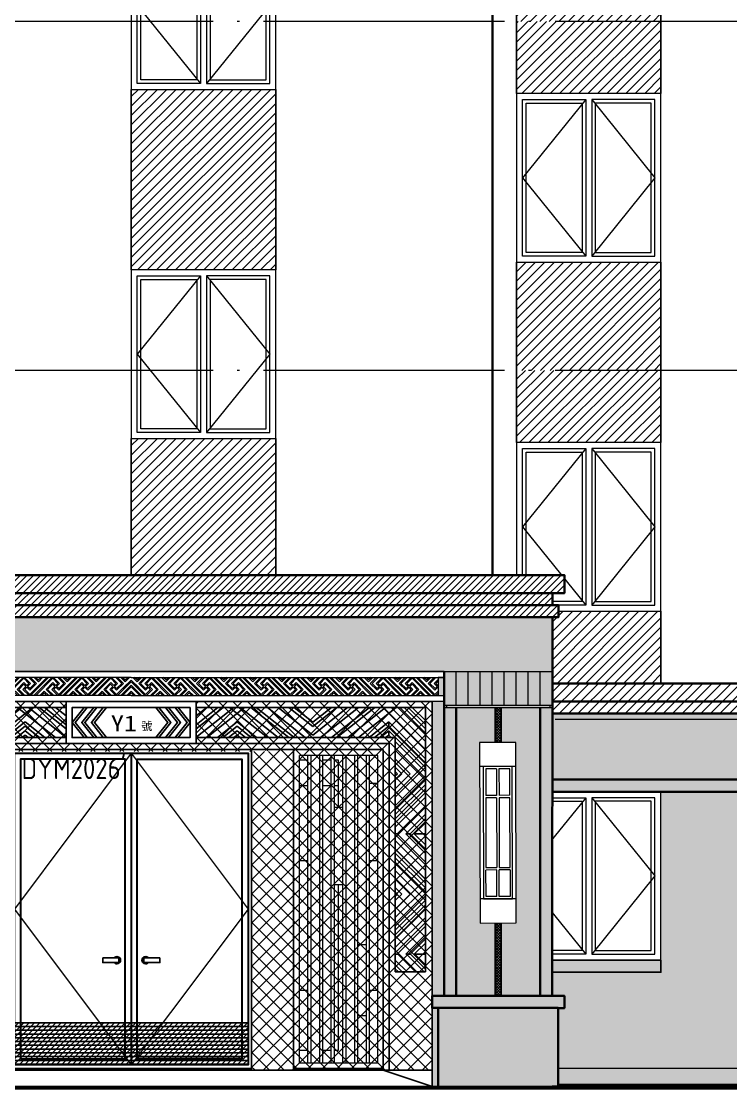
# Model space of a CAD drawing. Extents: x -518115 to 1124316, y -209821 to 1628073.
# Drawn here: x 838804 to 844695, y 37365 to 46240 of the extents above; entities that cross this region are included whole.
import ezdxf
from ezdxf.xclip import XClip

# ---------------------------------------------------------------- set-up
doc = ezdxf.new("R2010")
doc.units = 0
doc.header["$LTSCALE"] = 1000
doc.header["$MEASUREMENT"] = 0
doc.header["$XCLIPFRAME"] = 0
doc.linetypes.add('DOTE', pattern=[2.42, 2, -0.2, 0.02, -0.2])
for name, color, linetype in [('3-剖面填充（细）', 250, 'Continuous'), ('5-平立面看线1', 45, 'Continuous'), ('看线', 251, 'Continuous'), ('立面', 73, 'Continuous')]:
    doc.layers.add(name, color=color, linetype=linetype)
for name, color, linetype, lineweight in [('A-PL-门', 64, 'Continuous', 25), ('DOTE', 19, 'DOTE', 9), ('WINDOW', 144, 'Continuous', 15), ('栏杆', 163, 'Continuous', 5), ('立面-中轮廓线', 213, 'Continuous', 35), ('立面-普通轮廓', 7, 'Continuous', 18), ('立面-窗', 129, 'Continuous', 30), ('立面-窗开启线', 250, 'Continuous', 13)]:
    doc.layers.add(name, color=color, linetype=linetype, lineweight=lineweight)
doc.layers.add('不打印-标记', color=10, linetype='Continuous', lineweight=9, plot=False)
doc.styles.add('-仿宋_GB2312', font='', dxfattribs={"width": 0.8})
doc.styles.get("Standard").update_dxf_attribs({"font": 'gbenor.shx', "bigfont": 'gbcbig.shx'})
doc.styles.add('黑体', font='')
doc.styles.get('-仿宋_GB2312').set_extended_font_data('SimSun')
doc.styles.get('黑体').set_extended_font_data('SimHei')
pattern_1 = [(45, (204358.42, -129128.1), (-60.00006, 60.00006), []), (135, (204358.42, -129128.1), (-60.00006, -60.00006), [])]
pattern_2 = [(0, (204147.57, -129128.1), (47.625, 47.625), [23.8125, -71.4375]), (90, (204159.474, -129140.006), (-47.625, 47.625), [23.8125, -71.4375])]
pattern_3 = [(45, (-554134.312, -735132.743), (-28.0633004, 28.0633004), [])]
pattern_4 = [(0, (-670352.275, -823548.06), (0, 31.25), []), (45, (-670352.275, -823548.06), (-22.0970869, 22.0970869), [])]

# ---------------------------------------------------------------- blocks, each defined once
blk = doc.blocks.new('A$C1B273453')
at = {"layer": 'WINDOW'}
for points in [[(50, 1350), (575, 1350), (575, 50), (50, 50)], [(1150, 1350), (625, 1350), (625, 50), (1150, 50)]]:
    blk.add_lwpolyline(points, close=True, dxfattribs=at)
at = {"layer": 'WINDOW', "color": 250}
for points in [[(80, 1320), (545, 1320), (545, 80), (80, 80)], [(1120, 1320), (655, 1320), (655, 80), (1120, 80)]]:
    blk.add_lwpolyline(points, close=True, dxfattribs=at)
at = {"layer": '立面-普通轮廓'}
blk.add_lwpolyline([(1200, 1400), (0, 1400), (0, 0), (1200, 0)], close=True, dxfattribs=at)
at = {"layer": '立面-窗开启线', "color": 251, "ltscale": 0.5, "true_color": 0x636466}
for points in [[(575, 1350), (50, 700), (575, 50)], [(625, 1350), (1150, 700), (625, 50)]]:
    blk.add_lwpolyline(points, dxfattribs=at)
blk = doc.blocks.new('HFHFHHTHFHF')
at = {"layer": '立面-中轮廓线'}
blk.add_line((527584.4, 35276), (527584.4, 32376), dxfattribs=at)
for p in [(524584.4, 34711), (527784.4, 33276)]:
    blk.add_blockref('A$C1B273453', p)
blk = doc.blocks.new('GDGDRTDGRDG')
at = {"layer": '3-剖面填充（细）'}
h = blk.add_hatch(dxfattribs=at)
h.set_pattern_fill('ANSI31', color=256, scale=35)
h.set_pattern_definition([(45, (798.42, -1477), (-39.2886205, 39.2886205), [])])
h.paths.add_polyline_path([(527783.9, 32376), (528984.3, 32376), (528984.8, 31776), (527784.4, 31776)])
h = blk.add_hatch(dxfattribs=at)
h.set_pattern_fill('ANSI31', color=256, scale=35)
h.set_pattern_definition([(45, (798.42, -3777), (-39.2886205, 39.2886205), [])])
h.paths.add_polyline_path([(528984.8, 29476), (527784.4, 29476), (527783.6, 30376), (528984, 30376)])
for p, q in [((527784.4, 32376), (527784.4, 31776)), ((528984.4, 32376), (528984.4, 31776)), ((527784.4, 30376), (527784.4, 29476)), ((528984.4, 30376), (528984.4, 29476))]:
    blk.add_line(p, q, dxfattribs=at)
blk = doc.blocks.new('A$C198058F0')
at = {"true_color": 0x642165}
h = blk.add_hatch(dxfattribs=at)
h.set_pattern_fill('木板', color=219, scale=25, style=0)
h.set_pattern_definition(pattern_4)
edge = h.paths.add_edge_path()
edge.add_line((30, 30.1), (1000.5, 30))
edge.add_line((1000.5, 30), (1000.5, 380))
edge.add_line((1000.5, 380), (30, 380.1))
edge.add_line((30, 380.1), (30, 30.1))
h = blk.add_hatch(dxfattribs=at)
h.set_pattern_fill('木板', color=219, scale=25, style=0)
h.set_pattern_definition(pattern_4)
edge = h.paths.add_edge_path()
edge.add_line((1970, 30.1), (999.5, 30))
edge.add_line((999.5, 30), (999.5, 380))
edge.add_line((999.5, 380), (1970, 380.1))
edge.add_line((1970, 380.1), (1970, 30.1))
at = {"color": 219, "true_color": 0x642165}
for points in [[(762.8, 918.9), (896.3, 918.9), (896.3, 880.9), (762.8, 880.9)], [(1238.2, 918.9), (1104.7, 918.9), (1104.7, 880.9), (1238.2, 880.9)]]:
    blk.add_lwpolyline(points, close=True, dxfattribs=at)
at = {"color": 217, "true_color": 0x93278f}
for points in [[(30, 380.1), (1000.5, 380), (1000.5, 30), (30, 30.1)], [(1970, 380.1), (999.5, 380), (999.5, 30), (1970, 30.1)]]:
    blk.add_lwpolyline(points, close=True, dxfattribs=at)
at = {"color": 219, "true_color": 0x642165}
for centre, radius, start, end in [((881.4, 900.5), 30.4, 221.46397, 144.11782), ((876.5, 900.2), 28.1, 250.54022, 117.68792), ((1119.6, 900.5), 30.4, 35.88218, 318.53603), ((1124.5, 900.2), 28.1, 62.31208, 289.45978)]:
    blk.add_arc(centre, radius, start, end, dxfattribs=at)
at = {"layer": 'A-PL-门', "color": 0}
blk.add_lwpolyline([(0, 2650), (2000, 2650), (2000, 0), (0, 0)], close=True, dxfattribs=at)
at = {"layer": '立面-窗'}
blk.add_line((1000, 2620), (1000, 30), dxfattribs=at)
for points in [[(30, 2620), (1970, 2620), (1970, 30), (30, 30)], [(80, 80), (950, 80), (950, 2570), (80, 2570)], [(1920, 80), (1050, 80), (1050, 2570), (1920, 2570)]]:
    blk.add_lwpolyline(points, close=True, dxfattribs=at)
at = {"layer": '立面-窗开启线', "ltscale": 0.5}
for points in [[(1000, 2620), (30, 1325), (1000.4, 30)], [(1000, 2620), (1970, 1325), (1000.4, 30)]]:
    blk.add_lwpolyline(points, dxfattribs=at)
at = {"layer": '不打印-标记', "color": 1}
blk.add_text("DYM2026'", height=175, dxfattribs=at).set_placement((89.5, 2405.2))
blk = doc.blocks.new('A$C48401ADD')
at = {"layer": 'A-PL-门', "color": 0}
for p, q in [((746.7, 2649.6), (0, 2649.6)), ((0, 2649.6), (0, 0)), ((746.7, 2649.6), (746.7, 0))]:
    blk.add_line(p, q, dxfattribs=at)
at = {"layer": '立面-窗开启线', "color": 36, "ltscale": 0.5, "true_color": 0x88471b}
for p, q in [((50.8, 48.5), (50.8, 2599.6)), ((700, 2599.6), (50.8, 2599.6)), ((117.8, 2599.6), (117.8, 48.5)), ((147.1, 48.5), (147.1, 2599.6)), ((215.4, 2599.6), (215.4, 48.5)), ((244.7, 48.5), (244.7, 2599.6)), ((310.8, 2599.6), (310.8, 48.5)), ((340, 48.5), (340, 2599.6)), ((408.4, 2599.6), (408.4, 48.5)), ((437.6, 48.5), (437.6, 2599.6)), ((505.9, 2599.6), (505.9, 48.5)), ((535.2, 48.5), (535.2, 2599.6)), ((603.5, 2599.6), (603.5, 48.5)), ((632.8, 48.5), (632.8, 2599.6)), ((700, 48.5), (700, 2599.6)), ((50.8, 2565.5), (117.8, 2565.5)), ((244.7, 2565.5), (310.8, 2565.5)), ((340, 2565.5), (371.5, 2565.5)), ((371.5, 2565.5), (371.5, 2170.3)), ((117.8, 2349), (50.8, 2349)), ((310.8, 2349), (244.7, 2349)), ((371.5, 2349), (340, 2349)), ((632.8, 2371.3), (700, 2371.3)), ((340, 2170.3), (408.4, 2170.3)), ((117.8, 1726.6), (50.8, 1726.6)), ((700, 1726.6), (632.8, 1726.6)), ((408.4, 1525.5), (340, 1525.5)), ((371.5, 1525.5), (371.5, 150.5)), ((535.2, 1031.5), (603.5, 1031.5)), ((117.8, 647), (50.8, 647)), ((700, 647), (632.8, 647)), ((603.5, 436.8), (535.2, 436.8)), ((117.8, 150.5), (50.8, 150.5)), ((310.8, 150.5), (244.7, 150.5)), ((371.5, 150.5), (340, 150.5)), ((746.7, 0), (0, 0)), ((0, 0), (746.7, 0)), ((50.8, 48.5), (700, 48.5)), ((521.5, -0.6), (521.5, 0)), ((733.5, 0), (733.5, -0.6))]:
    blk.add_line(p, q, dxfattribs=at)
blk = doc.blocks.new('A$C4D9A49FB')
blk.add_wipeout([(1080, 0.1), (1080.1, -349.9), (0.1, -349.9), (0, 0)])
at = {"layer": '立面', "color": 7}
blk.add_lwpolyline([(1080, 0.1), (1080.1, -349.9), (0.1, -349.9), (0, 0)], close=True, dxfattribs=at)
at = {"layer": '立面', "color": 252}
for points in [[(1030, -49.9), (1030, -299.9), (50, -299.9), (50, -50), (1030, -49.9)], [(149.1, -299.9), (50, -175), (149.2, -50)], [(174.7, -299.9), (75.6, -175), (174.8, -50)], [(229.1, -299.9), (130, -175), (229.3, -50)], [(254.7, -299.9), (155.6, -175), (254.8, -50)], [(309.1, -299.9), (210, -175), (309.3, -50)], [(334.7, -299.9), (235.6, -175), (334.8, -50)], [(745.3, -299.9), (844.5, -174.9), (745.3, -49.9)], [(770.8, -299.9), (870, -174.9), (770.9, -49.9)], [(825.3, -299.9), (924.5, -174.9), (825.3, -49.9)], [(850.8, -299.9), (950, -174.9), (850.8, -49.9)], [(905.3, -299.9), (1004.5, -174.9), (905.3, -49.9)], [(930.8, -299.9), (1030, -174.9), (930.8, -49.9)]]:
    blk.add_lwpolyline(points, dxfattribs=at)
at = {"color": 6, "style": '-仿宋_GB2312', "width": 1.2}
blk.add_text('Y1', height=132.68, dxfattribs=at).set_placement((372, -248.9))
at = {"color": 2, "style": '黑体'}
blk.add_text('號', height=68, dxfattribs=at).set_placement((623.8, -239))
blk = doc.blocks.new('A$C0A34545E')
at = {"layer": '栏杆'}
for p, q in [((0, 450), (0, 360)), ((157.5, 37.5), (157.5, 412.5)), ((187.5, 37.5), (187.5, 412.5)), ((345, 450), (345, 360)), ((0, 0), (0, 90)), ((345, 0), (345, 90))]:
    blk.add_line(p, q, dxfattribs=at)
for points in [[(0, 450), (345, 450)], [(37.5, 360), (37.5, 412.5)], [(37.5, 412.5), (157.5, 412.5)], [(307.5, 412.5), (187.5, 412.5)], [(307.5, 360), (307.5, 412.5)], [(0, 360), (37.5, 360)], [(345, 360), (307.5, 360)], [(0, 90), (37.5, 90)], [(0, 0), (345, 0)], [(37.5, 90), (37.5, 37.5)], [(37.5, 37.5), (157.5, 37.5)], [(307.5, 37.5), (187.5, 37.5)], [(345, 90), (307.5, 90)], [(307.5, 90), (307.5, 37.5)]]:
    blk.add_lwpolyline(points, dxfattribs=at)
blk = doc.blocks.new('A$C18B76059')
at = {"layer": '栏杆', "xscale": -1}
for p in [(397, 4590), (1927, 4590), (3457, 4590), (3967, 4590), (4477, 4590), (6007, 4590), (6517, 4590), (7537, 4590), (8047, 4590), (652, 3825), (1672, 3825), (2692, 3825), (3712, 3825), (4732, 3825), (5752, 3825), (6772, 3825), (7792, 3825), (397, 3570), (1927, 3570), (3457, 3570), (3967, 3570), (4477, 3570), (6007, 3570), (6517, 3570), (7537, 3570), (8047, 3570), (652, 3315), (1672, 3315), (2692, 3315), (3712, 3315), (4732, 3315), (5752, 3315), (6772, 3315), (7792, 3315), (397, 3060), (1927, 3060), (3457, 3060), (3967, 3060), (4477, 3060), (6007, 3060), (6517, 3060), (7537, 3060), (8047, 3060), (397, 2550), (397, 2550), (1927, 2550), (1927, 2550), (3457, 2550), (3457, 2550), (3967, 2550), (3967, 2550), (4477, 2550), (4477, 2550), (6007, 2550), (6007, 2550), (6517, 2550), (6517, 2550), (7537, 2550), (7537, 2550), (8047, 2550), (8047, 2550), (652, 1785), (1672, 1785), (2692, 1785), (3712, 1785), (4732, 1785), (5752, 1785), (6772, 1785), (7792, 1785), (397, 1530), (397, 1530), (1927, 1530), (1927, 1530), (3457, 1530), (3457, 1530), (3967, 1530), (3967, 1530), (4477, 1530), (4477, 1530), (6007, 1530), (6007, 1530), (6517, 1530), (6517, 1530), (7537, 1530), (7537, 1530), (8047, 1530), (8047, 1530), (652, 1275), (1672, 1275), (2692, 1275), (3712, 1275), (4732, 1275), (5752, 1275), (6772, 1275), (7792, 1275), (397, 1020), (1927, 1020), (3457, 1020), (3967, 1020), (4477, 1020), (6007, 1020), (6517, 1020), (7537, 1020), (8047, 1020), (397, 510), (1927, 510), (3457, 510), (3967, 510), (4477, 510), (6007, 510), (6517, 510), (7537, 510), (8047, 510), (652, 255), (1672, 255), (2692, 255), (3712, 255), (4732, 255), (5752, 255), (6772, 255), (7792, 255)]:
    blk.add_blockref('A$C0A34545E', p, dxfattribs=at)
at = {"layer": '栏杆'}
for p in [(562, 4590), (1072, 4590), (2092, 4590), (2602, 4590), (4642, 4590), (5152, 4590), (6682, 4590), (8212, 4590), (817, 3825), (1837, 3825), (2857, 3825), (3877, 3825), (4897, 3825), (5917, 3825), (6937, 3825), (7957, 3825), (562, 3570), (1072, 3570), (2092, 3570), (2602, 3570), (4642, 3570), (5152, 3570), (6682, 3570), (8212, 3570), (817, 3315), (1837, 3315), (2857, 3315), (3877, 3315), (4897, 3315), (5917, 3315), (6937, 3315), (7957, 3315), (562, 3060), (1072, 3060), (2092, 3060), (2602, 3060), (4642, 3060), (5152, 3060), (6682, 3060), (8212, 3060), (562, 2550), (562, 2550), (1072, 2550), (1072, 2550), (2092, 2550), (2092, 2550), (2602, 2550), (2602, 2550), (4642, 2550), (4642, 2550), (5152, 2550), (5152, 2550), (6682, 2550), (6682, 2550), (8212, 2550), (8212, 2550), (817, 1785), (1837, 1785), (2857, 1785), (3877, 1785), (4897, 1785), (5917, 1785), (6937, 1785), (7957, 1785), (562, 1530), (562, 1530), (1072, 1530), (1072, 1530), (2092, 1530), (2092, 1530), (2602, 1530), (2602, 1530), (4642, 1530), (4642, 1530), (5152, 1530), (5152, 1530), (6682, 1530), (6682, 1530), (8212, 1530), (8212, 1530), (817, 1275), (1837, 1275), (2857, 1275), (3877, 1275), (4897, 1275), (5917, 1275), (6937, 1275), (7957, 1275), (562, 1020), (1072, 1020), (2092, 1020), (2602, 1020), (4642, 1020), (5152, 1020), (6682, 1020), (8212, 1020), (562, 510), (1072, 510), (2092, 510), (2602, 510), (4642, 510), (5152, 510), (6682, 510), (8212, 510), (817, 255), (1837, 255), (2857, 255), (3877, 255), (4897, 255), (5917, 255), (6937, 255), (7957, 255)]:
    blk.add_blockref('A$C0A34545E', p, dxfattribs=at)
for p, rotation in [((0, 4732), 270), ((652, 4785), 180), ((1672, 4785), 180), ((1530, 4732), 270), ((2692, 4785), 180), ((3060, 4732), 270), ((3712, 4785), 180), ((3570, 4732), 270), ((4080, 4732), 270), ((4732, 4785), 180), ((5752, 4785), 180), ((5610, 4732), 270), ((6120, 4732), 270), ((6772, 4785), 180), ((7140, 4732), 270), ((7792, 4785), 180), ((7650, 4732), 270), ((397, 4530), 180), ((1927, 4530), 180), ((3457, 4530), 180), ((3967, 4530), 180), ((4477, 4530), 180), ((6007, 4530), 180), ((6517, 4530), 180), ((7537, 4530), 180), ((8047, 4530), 180), ((255, 4477), 270), ((1275, 4477), 270), ((2295, 4477), 270), ((3315, 4477), 270), ((4335, 4477), 270), ((5355, 4477), 270), ((6375, 4477), 270), ((7395, 4477), 270), ((960, 3877), 90), ((1470, 3877), 90), ((2490, 3877), 90), ((3000, 3877), 90), ((5040, 3877), 90), ((5550, 3877), 90), ((7080, 3877), 90), ((8610, 3877), 90), ((397, 4020), 180), ((1927, 4020), 180), ((3457, 4020), 180), ((3967, 4020), 180), ((4477, 4020), 180), ((6007, 4020), 180), ((6517, 4020), 180), ((7537, 4020), 180), ((8047, 4020), 180), ((1215, 3622), 90), ((2235, 3622), 90), ((3255, 3622), 90), ((4275, 3622), 90), ((5295, 3622), 90), ((6315, 3622), 90), ((7335, 3622), 90), ((8355, 3622), 90), ((652, 3765), 180), ((1672, 3765), 180), ((2692, 3765), 180), ((3712, 3765), 180), ((4732, 3765), 180), ((5752, 3765), 180), ((6772, 3765), 180), ((7792, 3765), 180), ((960, 3367), 90), ((1470, 3367), 90), ((2490, 3367), 90), ((3000, 3367), 90), ((5040, 3367), 90), ((5550, 3367), 90), ((7080, 3367), 90), ((8610, 3367), 90), ((397, 3510), 180), ((397, 3510), 180), ((1927, 3510), 180), ((1927, 3510), 180), ((3457, 3510), 180), ((3457, 3510), 180), ((3967, 3510), 180), ((3967, 3510), 180), ((4477, 3510), 180), ((4477, 3510), 180), ((6007, 3510), 180), ((6007, 3510), 180), ((6517, 3510), 180), ((6517, 3510), 180), ((7537, 3510), 180), ((7537, 3510), 180), ((8047, 3510), 180), ((8047, 3510), 180), ((255, 3457), 270), ((1275, 3457), 270), ((2295, 3457), 270), ((3315, 3457), 270), ((4335, 3457), 270), ((5355, 3457), 270), ((6375, 3457), 270), ((7395, 3457), 270), ((0, 3202), 270), ((652, 3255), 180), ((1672, 3255), 180), ((1530, 3202), 270), ((2692, 3255), 180), ((3060, 3202), 270), ((3712, 3255), 180), ((3570, 3202), 270), ((4080, 3202), 270), ((4732, 3255), 180), ((5752, 3255), 180), ((5610, 3202), 270), ((6120, 3202), 270), ((6772, 3255), 180), ((7140, 3202), 270), ((7792, 3255), 180), ((7650, 3202), 270), ((1215, 2602), 90), ((2235, 2602), 90), ((3255, 2602), 90), ((4275, 2602), 90), ((5295, 2602), 90), ((6315, 2602), 90), ((7335, 2602), 90), ((8355, 2602), 90), ((0, 2692), 270), ((652, 2745), 180), ((1672, 2745), 180), ((1530, 2692), 270), ((2692, 2745), 180), ((3060, 2692), 270), ((3712, 2745), 180), ((3570, 2692), 270), ((4080, 2692), 270), ((4732, 2745), 180), ((5752, 2745), 180), ((5610, 2692), 270), ((6120, 2692), 270), ((6772, 2745), 180), ((7140, 2692), 270), ((7792, 2745), 180), ((7650, 2692), 270), ((397, 2490), 180), ((255, 2437), 270), ((1275, 2437), 270), ((1927, 2490), 180), ((2295, 2437), 270), ((3457, 2490), 180), ((3315, 2437), 270), ((3967, 2490), 180), ((4477, 2490), 180), ((4335, 2437), 270), ((5355, 2437), 270), ((6007, 2490), 180), ((6517, 2490), 180), ((6375, 2437), 270), ((7537, 2490), 180), ((7395, 2437), 270), ((8047, 2490), 180), ((960, 1837), 90), ((1470, 1837), 90), ((2490, 1837), 90), ((3000, 1837), 90), ((5040, 1837), 90), ((5550, 1837), 90), ((7080, 1837), 90), ((8610, 1837), 90), ((397, 1980), 180), ((1215, 1582), 90), ((1927, 1980), 180), ((2235, 1582), 90), ((3255, 1582), 90), ((3457, 1980), 180), ((3967, 1980), 180), ((4275, 1582), 90), ((4477, 1980), 180), ((5295, 1582), 90), ((6007, 1980), 180), ((6315, 1582), 90), ((6517, 1980), 180), ((7335, 1582), 90), ((7537, 1980), 180), ((8047, 1980), 180), ((8355, 1582), 90), ((0, 1672), 270), ((652, 1725), 180), ((1672, 1725), 180), ((1530, 1672), 270), ((2692, 1725), 180), ((3060, 1672), 270), ((3712, 1725), 180), ((3570, 1672), 270), ((4080, 1672), 270), ((4732, 1725), 180), ((5752, 1725), 180), ((5610, 1672), 270), ((6120, 1672), 270), ((6772, 1725), 180), ((7140, 1672), 270), ((7792, 1725), 180), ((7650, 1672), 270), ((397, 1470), 180), ((1927, 1470), 180), ((3457, 1470), 180), ((3967, 1470), 180), ((4477, 1470), 180), ((6007, 1470), 180), ((6517, 1470), 180), ((7537, 1470), 180), ((8047, 1470), 180), ((255, 1417), 270), ((1275, 1417), 270), ((2295, 1417), 270), ((3315, 1417), 270), ((4335, 1417), 270), ((5355, 1417), 270), ((6375, 1417), 270), ((7395, 1417), 270), ((652, 1215), 180), ((1672, 1215), 180), ((2692, 1215), 180), ((3712, 1215), 180), ((4732, 1215), 180), ((5752, 1215), 180), ((6772, 1215), 180), ((7792, 1215), 180), ((0, 1162), 270), ((1530, 1162), 270), ((3060, 1162), 270), ((3570, 1162), 270), ((4080, 1162), 270), ((5610, 1162), 270), ((6120, 1162), 270), ((7140, 1162), 270), ((7650, 1162), 270), ((1215, 562), 90), ((2235, 562), 90), ((3255, 562), 90), ((4275, 562), 90), ((5295, 562), 90), ((6315, 562), 90), ((7335, 562), 90), ((8355, 562), 90), ((960, 307), 90), ((1470, 307), 90), ((2490, 307), 90), ((3000, 307), 90), ((5040, 307), 90), ((5550, 307), 90), ((7080, 307), 90), ((8610, 307), 90), ((397, 450), 180), ((1927, 450), 180), ((3457, 450), 180), ((3967, 450), 180), ((4477, 450), 180), ((6007, 450), 180), ((6517, 450), 180), ((7537, 450), 180), ((8047, 450), 180)]:
    blk.add_blockref('A$C0A34545E', p, dxfattribs=dict(at, rotation=rotation))
at = {"layer": '栏杆', "xscale": -1}
for p, rotation in [((960, 4732), 90), ((817, 4785), 180), ((1470, 4732), 90), ((1837, 4785), 180), ((2490, 4732), 90), ((3000, 4732), 90), ((2857, 4785), 180), ((3877, 4785), 180), ((5040, 4732), 90), ((4897, 4785), 180), ((5550, 4732), 90), ((5917, 4785), 180), ((7080, 4732), 90), ((6937, 4785), 180), ((7957, 4785), 180), ((8610, 4732), 90), ((562, 4530), 180), ((1072, 4530), 180), ((2092, 4530), 180), ((2602, 4530), 180), ((4642, 4530), 180), ((5152, 4530), 180), ((6682, 4530), 180), ((8212, 4530), 180), ((1215, 4477), 90), ((2235, 4477), 90), ((3255, 4477), 90), ((4275, 4477), 90), ((5295, 4477), 90), ((6315, 4477), 90), ((7335, 4477), 90), ((8355, 4477), 90), ((0, 3877), 270), ((1530, 3877), 270), ((3060, 3877), 270), ((3570, 3877), 270), ((4080, 3877), 270), ((5610, 3877), 270), ((6120, 3877), 270), ((7140, 3877), 270), ((7650, 3877), 270), ((562, 4020), 180), ((1072, 4020), 180), ((2092, 4020), 180), ((2602, 4020), 180), ((4642, 4020), 180), ((5152, 4020), 180), ((6682, 4020), 180), ((8212, 4020), 180), ((255, 3622), 270), ((1275, 3622), 270), ((2295, 3622), 270), ((3315, 3622), 270), ((4335, 3622), 270), ((5355, 3622), 270), ((6375, 3622), 270), ((7395, 3622), 270), ((817, 3765), 180), ((1837, 3765), 180), ((2857, 3765), 180), ((3877, 3765), 180), ((4897, 3765), 180), ((5917, 3765), 180), ((6937, 3765), 180), ((7957, 3765), 180), ((0, 3367), 270), ((1530, 3367), 270), ((3060, 3367), 270), ((3570, 3367), 270), ((4080, 3367), 270), ((5610, 3367), 270), ((6120, 3367), 270), ((7140, 3367), 270), ((7650, 3367), 270), ((562, 3510), 180), ((562, 3510), 180), ((1072, 3510), 180), ((1072, 3510), 180), ((2092, 3510), 180), ((2092, 3510), 180), ((2602, 3510), 180), ((2602, 3510), 180), ((4642, 3510), 180), ((4642, 3510), 180), ((5152, 3510), 180), ((5152, 3510), 180), ((6682, 3510), 180), ((6682, 3510), 180), ((8212, 3510), 180), ((8212, 3510), 180), ((1215, 3457), 90), ((2235, 3457), 90), ((3255, 3457), 90), ((4275, 3457), 90), ((5295, 3457), 90), ((6315, 3457), 90), ((7335, 3457), 90), ((8355, 3457), 90), ((960, 3202), 90), ((817, 3255), 180), ((1470, 3202), 90), ((1837, 3255), 180), ((2490, 3202), 90), ((3000, 3202), 90), ((2857, 3255), 180), ((3877, 3255), 180), ((5040, 3202), 90), ((4897, 3255), 180), ((5550, 3202), 90), ((5917, 3255), 180), ((7080, 3202), 90), ((6937, 3255), 180), ((7957, 3255), 180), ((8610, 3202), 90), ((255, 2602), 270), ((1275, 2602), 270), ((2295, 2602), 270), ((3315, 2602), 270), ((4335, 2602), 270), ((5355, 2602), 270), ((6375, 2602), 270), ((7395, 2602), 270), ((960, 2692), 90), ((817, 2745), 180), ((1470, 2692), 90), ((1837, 2745), 180), ((2490, 2692), 90), ((3000, 2692), 90), ((2857, 2745), 180), ((3877, 2745), 180), ((5040, 2692), 90), ((4897, 2745), 180), ((5550, 2692), 90), ((5917, 2745), 180), ((7080, 2692), 90), ((6937, 2745), 180), ((7957, 2745), 180), ((8610, 2692), 90), ((562, 2490), 180), ((1215, 2437), 90), ((1072, 2490), 180), ((2235, 2437), 90), ((2092, 2490), 180), ((2602, 2490), 180), ((3255, 2437), 90), ((4275, 2437), 90), ((4642, 2490), 180), ((5295, 2437), 90), ((5152, 2490), 180), ((6315, 2437), 90), ((6682, 2490), 180), ((7335, 2437), 90), ((8355, 2437), 90), ((8212, 2490), 180), ((0, 1837), 270), ((1530, 1837), 270), ((3060, 1837), 270), ((3570, 1837), 270), ((4080, 1837), 270), ((5610, 1837), 270), ((6120, 1837), 270), ((7140, 1837), 270), ((7650, 1837), 270), ((255, 1582), 270), ((562, 1980), 180), ((1072, 1980), 180), ((1275, 1582), 270), ((2092, 1980), 180), ((2295, 1582), 270), ((2602, 1980), 180), ((3315, 1582), 270), ((4335, 1582), 270), ((4642, 1980), 180), ((5152, 1980), 180), ((5355, 1582), 270), ((6375, 1582), 270), ((6682, 1980), 180), ((7395, 1582), 270), ((8212, 1980), 180), ((960, 1672), 90), ((817, 1725), 180), ((1470, 1672), 90), ((1837, 1725), 180), ((2490, 1672), 90), ((3000, 1672), 90), ((2857, 1725), 180), ((3877, 1725), 180), ((5040, 1672), 90), ((4897, 1725), 180), ((5550, 1672), 90), ((5917, 1725), 180), ((7080, 1672), 90), ((6937, 1725), 180), ((7957, 1725), 180), ((8610, 1672), 90), ((562, 1470), 180), ((1072, 1470), 180), ((2092, 1470), 180), ((2602, 1470), 180), ((4642, 1470), 180), ((5152, 1470), 180), ((6682, 1470), 180), ((8212, 1470), 180), ((1215, 1417), 90), ((2235, 1417), 90), ((3255, 1417), 90), ((4275, 1417), 90), ((5295, 1417), 90), ((6315, 1417), 90), ((7335, 1417), 90), ((8355, 1417), 90), ((817, 1215), 180), ((1837, 1215), 180), ((2857, 1215), 180), ((3877, 1215), 180), ((4897, 1215), 180), ((5917, 1215), 180), ((6937, 1215), 180), ((7957, 1215), 180), ((960, 1162), 90), ((1470, 1162), 90), ((2490, 1162), 90), ((3000, 1162), 90), ((5040, 1162), 90), ((5550, 1162), 90), ((7080, 1162), 90), ((8610, 1162), 90), ((255, 562), 270), ((1275, 562), 270), ((2295, 562), 270), ((3315, 562), 270), ((4335, 562), 270), ((5355, 562), 270), ((6375, 562), 270), ((7395, 562), 270), ((0, 307), 270), ((1530, 307), 270), ((3060, 307), 270), ((3570, 307), 270), ((4080, 307), 270), ((5610, 307), 270), ((6120, 307), 270), ((7140, 307), 270), ((7650, 307), 270), ((562, 450), 180), ((1072, 450), 180), ((2092, 450), 180), ((2602, 450), 180), ((4642, 450), 180), ((5152, 450), 180), ((6682, 450), 180), ((8212, 450), 180)]:
    blk.add_blockref('A$C0A34545E', p, dxfattribs=dict(at, rotation=rotation))
blk = doc.blocks.new('A$C44424E64')
at = {"layer": 'WINDOW', "color": 8}
ref = blk.add_blockref('A$C18B76059', (1323.5, 1970), dxfattribs=dict(at, xscale=-0.6666666666666669, yscale=0.6666666666666669, zscale=0.6666666666666667, rotation=134.9999999999999))
XClip(ref).set_block_clipping_path([(3580.2591819495, 598.8396887576), (685.7145168341, 3493.3843538732), (526.6154910668, 3334.285328106), (3421.1601561825, 439.7406629905)])
ref = blk.add_blockref('A$C18B76059', (3968.1, 1970), dxfattribs=dict(at, xscale=-0.6666666666666669, yscale=0.6666666666666669, zscale=0.6666666666666667, rotation=134.9999999999999))
XClip(ref).set_block_clipping_path([(3580.2591819495, 598.8396887576), (518.7848702534, 3660.3140004537), (359.6858444863, 3501.2149746866), (3421.1601561825, 439.7406629905)])
ref = blk.add_blockref('A$C18B76059', (6612.7, 1970), dxfattribs=dict(at, xscale=-0.6666666666666669, yscale=0.6666666666666669, zscale=0.6666666666666667, rotation=134.9999999999999))
XClip(ref).set_block_clipping_path([(3580.2591819495, 598.8396887576), (518.7848702534, 3660.3140004537), (359.6858444863, 3501.2149746866), (3421.1601561825, 439.7406629905)])
ref = blk.add_blockref('A$C18B76059', (9257.3, 1970), dxfattribs=dict(at, xscale=-0.6666666666666669, yscale=0.6666666666666669, zscale=0.6666666666666667, rotation=134.9999999999999))
XClip(ref).set_block_clipping_path([(2983.3842314337, 1195.7146392731), (518.7848702534, 3660.3140004537), (359.6858444863, 3501.2149746866), (2824.2852056667, 1036.6156135062)])
blk = doc.blocks.new('VXVXVDXVXD')
blk.add_wipeout([(105081.2, 218659.5), (104781.2, 218659.4), (104781.7, 217159.4), (105081.7, 217159.5)])
at = {"layer": 'WINDOW', "color": 4}
for p, q in [((105081.3, 218459.5), (104781.3, 218459.4)), ((104921.3, 218439.5), (104921.4, 218219.5)), ((104941.3, 218439.5), (104941.4, 218219.5)), ((104921.4, 218219.5), (104831.4, 218219.5)), ((104921.4, 218199.5), (104831.4, 218199.5)), ((104921.4, 218199.5), (104921.6, 217619.5)), ((105031.4, 218219.5), (104941.4, 218219.5)), ((104941.4, 218199.5), (104941.6, 217619.5)), ((105031.4, 218199.5), (104941.4, 218199.5)), ((104921.6, 217599.5), (104831.6, 217599.5)), ((104921.6, 217379.5), (104921.6, 217599.5)), ((104941.6, 217379.5), (104941.6, 217599.5)), ((105031.6, 217599.5), (104941.6, 217599.5)), ((105081.7, 217359.5), (104781.7, 217359.4))]:
    blk.add_line(p, q, dxfattribs=at)
for points in [[(105081.2, 218659.5), (104781.2, 218659.4), (104781.7, 217159.4), (105081.7, 217159.5)], [(105051.3, 218459.5), (104811.3, 218459.5), (104811.7, 217359.5), (105051.7, 217359.5)]]:
    blk.add_lwpolyline(points, close=True, dxfattribs=at)
for points in [[(104921.3, 218439.5), (104831.3, 218439.5), (104831.4, 218219.5)], [(105031.4, 218219.5), (105031.3, 218439.5), (104941.3, 218439.5)], [(104831.4, 218199.5), (104831.6, 217619.5), (104921.6, 217619.5)], [(104941.6, 217619.5), (105031.6, 217619.5), (105031.4, 218199.5)], [(104921.6, 217379.5), (104831.6, 217379.5), (104831.6, 217599.5)], [(105031.6, 217599.5), (105031.6, 217379.5), (104941.6, 217379.5)]]:
    blk.add_lwpolyline(points, dxfattribs=at)
blk = doc.blocks.new('FGFGF')
at = {"layer": '3-剖面填充（细）'}
h = blk.add_hatch(dxfattribs=at)
h.set_pattern_fill('ANSI31', color=256, scale=25)
h.set_pattern_definition(pattern_3)
h.paths.add_polyline_path([(229182.1, 20609.5), (229182, 20959.9), (225583.3, 20959.9), (225583.3, 20809.9), (225683.6, 20809.9), (225683.4, 20709.8), (225633.6, 20709.9), (225633.2, 20609.7)])
h = blk.add_hatch(dxfattribs=at)
h.set_pattern_fill('ANSI31', color=256, scale=25)
h.set_pattern_definition(pattern_3)
h.paths.add_polyline_path([(229182, 20609.5), (229182, 20959.9), (232780.8, 20959.9), (232780.8, 20809.9), (232680.5, 20809.9), (232680.7, 20709.8), (232730.5, 20709.9), (232730.9, 20609.7)])
at = {"layer": '3-剖面填充（细）', "true_color": 0x636466}
h = blk.add_hatch(dxfattribs=at)
h.set_pattern_fill('CROSS', color=251, scale=30)
h.set_pattern_definition(pattern_2)
h.paths.add_polyline_path([(229182, 20159.3), (229182.2, 20609.3), (225683.5, 20609.9), (225683.4, 17462.7), (225583.5, 17462.7), (225583.4, 17362.7), (225633.7, 17362.7), (225633.6, 16862.7), (225633.6, 16862.7), (225633.6, 16710.1), (226682.3, 16710.1), (226681.8, 19909.7), (226581.8, 19909.7), (226581.8, 19959.7), (226631.7, 19959.7), (226631.7, 20109.7), (226581.7, 20109.7), (226581.7, 20159.7), (226681.8, 20159.7), (226681.8, 20159.7)])
h = blk.add_hatch(dxfattribs=at)
h.set_pattern_fill('CROSS', color=251, scale=30)
h.set_pattern_definition(pattern_2)
h.paths.add_polyline_path([(229182, 20159.3), (229181.9, 20609.3), (232680.6, 20609.9), (232680.7, 17462.7), (232780.6, 17462.7), (232780.7, 17362.7), (232730.4, 17362.7), (232730.5, 16862.7), (232730.5, 16862.7), (232730.5, 16710.1), (231681.8, 16710.1), (231682.2, 19909.7), (231782.3, 19909.7), (231782.3, 19959.7), (231732.4, 19959.7), (231732.4, 20109.7), (231782.4, 20109.7), (231782.4, 20159.7), (231682.3, 20159.7), (231682.3, 20159.7)])
at = {"layer": '3-剖面填充（细）'}
h = blk.add_hatch(dxfattribs=at)
h.set_pattern_fill('多孔材料', color=256, scale=30)
h.set_pattern_definition(pattern_1)
edge = h.paths.add_edge_path()
edge.add_line((228184.3, 16810.1), (228184.8, 19509.7))
edge.add_line((227988.1, 19495.1), (229182, 19495.1))
edge.add_line((229182, 19509.7), (229182, 19909.3))
edge.add_line((229182, 19909.3), (226682.4, 19909.7))
edge.add_line((226682.4, 19909.7), (226681.7, 16845.1))
edge.add_line((226681.7, 16845.1), (228178.3, 16845.1))
h = blk.add_hatch(dxfattribs=at)
h.set_pattern_fill('多孔材料', color=256, scale=30)
h.set_pattern_definition(pattern_1)
edge = h.paths.add_edge_path()
edge.add_line((230179.8, 16810.1), (230179.3, 19509.7))
edge.add_line((230376, 19495.1), (229182, 19495.1))
edge.add_line((229182, 19509.7), (229182, 19909.3))
edge.add_line((229182, 19909.3), (231681.7, 19909.7))
edge.add_line((231681.7, 19909.7), (231682.3, 16845.1))
edge.add_line((231682.3, 16845.1), (230185.7, 16845.1))
h = blk.add_hatch(dxfattribs=at)
h.set_pattern_fill('ANSI37', color=256, scale=10)
h.set_pattern_definition([(45, (204146.888, -129128.1), (-11.2253202, 11.2253202), []), (135, (204146.888, -129128.1), (-11.2253202, -11.2253202), [])])
h.paths.add_polyline_path([(232256.2, 17462.7), (232206.2, 17462.8), (232206.2, 19857.8), (232256.2, 19857.8)])
for p, q in [((229182, 16845.1), (226682.3, 16845.1)), ((229182, 16845.1), (231681.8, 16845.1)), ((231277.1, 16845.1), (231681.8, 16710.1)), ((226682.3, 16710.1), (229182, 16709.7)), ((231681.8, 16710.1), (229182, 16709.7))]:
    blk.add_line(p, q)
at = {"layer": '立面'}
for p, q in [((226681.8, 19909.7), (229383.3, 19909.3)), ((231682.2, 19909.7), (228980.7, 19909.3)), ((231682.3, 19909.7), (231681.8, 16712.8)), ((226737.4, 19859.7), (228642, 19860)), ((228275.6, 19859.4), (227960.9, 19609.7)), ((228364.7, 19859.4), (228050, 19609.7)), ((228239.3, 19859.4), (228554, 19609.7)), ((228328.4, 19859.4), (228643.1, 19609.7)), ((228417.5, 19859.4), (228642, 19681.2)), ((228462, 19859.4), (228642, 19716.6)), ((228554.3, 19859.5), (228642, 19789.8)), ((230035.7, 19859.4), (229721, 19609.7)), ((231626.7, 19859.7), (229722.1, 19860)), ((229809.8, 19859.5), (229722.1, 19789.8)), ((229946.6, 19859.4), (229722.1, 19681.2)), ((229902.1, 19859.4), (229722.1, 19716.6)), ((230124.8, 19859.4), (229810.1, 19609.7)), ((229999.4, 19859.4), (230314.1, 19609.7)), ((230088.5, 19859.4), (230403.2, 19609.7)), ((230177.6, 19859.4), (230492.3, 19609.7)), ((230222.2, 19859.4), (230536.8, 19609.7)), ((230314.5, 19859.4), (230629.1, 19609.7)), ((230403.6, 19859.4), (230692.1, 19630.4)), ((230492.7, 19859.4), (230692.1, 19701.1)), ((230537.2, 19859.3), (230692.1, 19736.4)), ((230891.4, 19859.3), (230692.1, 19701.1)), ((230846.9, 19859.3), (230692.1, 19736.4)), ((230980.5, 19859.3), (230692.1, 19630.4)), ((231069.6, 19859.3), (230755.1, 19609.7)), ((231161.8, 19859.2), (230847.4, 19609.7)), ((231206.4, 19859.2), (230891.9, 19609.7)), ((231295.4, 19859.2), (230981, 19609.7)), ((231384.5, 19859.2), (231070.1, 19609.7)), ((231272.5, 19859.2), (231626.7, 19505)), ((231343.3, 19859.2), (231626.7, 19575.7)), ((231414, 19859.2), (231626.7, 19646.5)), ((231449.3, 19859.2), (231626.7, 19681.8)), ((231484.7, 19859.2), (231626.7, 19717.2)), ((231626.7, 17662.8), (231626.7, 19859.2)), ((232206.2, 17462.8), (232206.2, 19857.8)), ((232256.2, 17462.7), (232256.2, 19857.8)), ((228302, 19739), (228139.1, 19609.7)), ((228302, 19703.6), (228183.6, 19609.7)), ((228302, 19739), (228464.9, 19609.7)), ((228302, 19703.6), (228420.4, 19609.7)), ((230062.1, 19739), (229899.2, 19609.7)), ((230062.1, 19703.6), (229943.7, 19609.7)), ((230062.1, 19739), (230225, 19609.7)), ((230062.1, 19703.6), (230180.4, 19609.7)), ((231322.1, 19739), (231159.2, 19609.7)), ((231322.1, 19703.6), (231203.7, 19609.7)), ((231322.1, 19703.6), (231322.1, 19739)), ((231322.1, 19739), (231626.7, 19434.3)), ((231322.1, 19703.6), (231626.7, 19399)), ((228231.4, 19609.7), (228302, 19665.7)), ((228275.9, 19609.7), (228302, 19630.4)), ((228372.6, 19609.7), (228302, 19665.7)), ((228328.1, 19609.7), (228302, 19630.4)), ((229991.4, 19609.7), (230062.1, 19665.7)), ((230036, 19609.7), (230062.1, 19630.4)), ((230132.7, 19609.7), (230062.1, 19665.7)), ((230088.2, 19609.7), (230062.1, 19630.4)), ((231251.4, 19609.7), (231322.1, 19665.7)), ((231296, 19609.7), (231322.1, 19630.4)), ((231322.1, 19630.4), (231322.1, 19665.7)), ((231626.7, 19361.1), (231322.1, 19665.7)), ((231342.8, 19609.7), (231322.1, 19630.4)), ((226987.4, 19609.7), (228642, 19609.6)), ((231376.7, 19609.7), (229722.1, 19609.6)), ((231376.7, 17662.8), (231376.7, 19609.7)), ((231626.7, 19325.7), (231376.7, 19575.7)), ((231626.7, 19255), (231376.7, 19505)), ((231501.4, 19309.7), (231376.7, 19434.3)), ((231626.7, 19364.3), (231376.7, 19114.3)), ((231430.7, 19309.7), (231376.7, 19363.6)), ((231395.3, 19309.7), (231376.7, 19328.3)), ((231430.7, 19309.7), (231376.7, 19255.7)), ((231395.3, 19309.7), (231376.7, 19291.1)), ((231501.4, 19309.7), (231376.7, 19185)), ((231626.7, 19293.6), (231376.7, 19043.6)), ((231626.7, 19258.2), (231376.7, 19008.2)), ((231376.7, 18970.4), (231626.7, 19220.4)), ((231376.7, 18935), (231626.7, 19185)), ((231376.7, 18864.3), (231626.7, 19114.3)), ((231392.8, 18809.7), (231626.7, 19043.6)), ((231463.5, 18809.7), (231626.7, 18972.9)), ((231498.9, 18809.7), (231626.7, 18937.5)), ((231534.2, 18809.7), (231626.7, 18902.2)), ((231376.7, 18809.7), (231392.8, 18809.7)), ((231376.7, 18755), (231626.7, 18505)), ((231392.8, 18809.7), (231626.7, 18575.7)), ((231463.5, 18809.7), (231498.9, 18809.7)), ((231463.5, 18809.7), (231626.7, 18646.5)), ((231498.9, 18809.7), (231626.7, 18681.8)), ((231626.7, 18809.7), (231534.2, 18809.7)), ((231534.2, 18809.7), (231626.7, 18717.2)), ((231376.7, 18684.3), (231626.7, 18434.3)), ((231376.7, 18649), (231626.7, 18399)), ((231626.7, 18361.1), (231376.7, 18611.1)), ((231626.7, 18325.7), (231376.7, 18575.7)), ((231626.7, 18255), (231376.7, 18505)), ((231501.4, 18309.7), (231376.7, 18434.3)), ((231626.7, 18364.3), (231376.7, 18114.3)), ((231430.7, 18309.7), (231376.7, 18363.6)), ((231395.3, 18309.7), (231376.7, 18328.3)), ((231430.7, 18309.7), (231376.7, 18255.7)), ((231395.3, 18309.7), (231376.7, 18291.1)), ((231501.4, 18309.7), (231376.7, 18185)), ((231626.7, 18293.6), (231376.7, 18043.6)), ((231626.7, 18258.2), (231376.7, 18008.2)), ((231376.7, 17970.4), (231626.7, 18220.4)), ((231376.7, 17935), (231626.7, 18185)), ((231376.7, 17864.3), (231626.7, 18114.3)), ((231392.8, 17809.7), (231626.7, 18043.6)), ((231463.5, 17809.7), (231626.7, 17972.9)), ((231498.9, 17809.7), (231626.7, 17937.5)), ((231534.2, 17809.7), (231626.7, 17902.2)), ((231397.8, 17809.7), (231376.7, 17809.7)), ((231376.7, 17760), (231473.9, 17662.8)), ((231397.8, 17809.7), (231544.6, 17662.8)), ((231503.9, 17809.7), (231463.5, 17809.7)), ((231468.5, 17809.7), (231615.3, 17662.8)), ((231503.9, 17809.7), (231626.7, 17686.8)), ((231626.7, 17809.7), (231534.2, 17809.7)), ((231539.2, 17809.7), (231626.7, 17722.2)), ((231376.7, 17689.3), (231403.2, 17662.8)), ((231626.7, 17662.8), (231376.7, 17662.8))]:
    blk.add_line(p, q, dxfattribs=at)
for points in [[(227037.4, 16845.1), (227037.4, 19559.7), (229182, 19559.5)], [(231326.7, 16845.1), (231326.7, 19559.7), (229182, 19559.5)], [(227087.4, 16845.1), (227087.4, 19509.7), (229182, 19509.5)], [(231275.4, 16845.1), (231275.4, 19509.7), (229180.7, 19509.5)]]:
    blk.add_lwpolyline(points, dxfattribs=at)
at = {"layer": '立面-中轮廓线', "color": 2}
for p, q in [((225683.6, 20959.9), (229182, 20959.3)), ((232680.5, 20959.9), (229182, 20959.3)), ((225683.6, 20809.9), (229182, 20809.3)), ((232680.5, 20809.9), (229182, 20809.3)), ((225683.6, 20709.9), (229182, 20709.3)), ((232680.5, 20709.9), (229182, 20709.3)), ((225683.6, 20609.9), (229182, 20609.3)), ((232680.5, 20609.9), (229182, 20609.3)), ((232681, 20609.9), (232680.6, 17462.7)), ((231782.4, 20159.8), (231781.9, 17462.8)), ((231882.3, 19859.9), (231881.9, 17462.8)), ((232580.9, 19859.7), (232580.6, 17462.7)), ((231781.9, 17462.8), (232680.6, 17462.7)), ((231731.8, 17362.8), (232730.4, 17362.9))]:
    blk.add_line(p, q, dxfattribs=at)
for points in [[(232681.1, 20959.9), (232780.8, 20959.9), (232780.8, 20809.9), (232681.1, 20809.9), (232681.1, 20709.9), (232730.8, 20709.9), (232730.8, 20609.9), (232681.1, 20609.9)], [(231731.8, 16712.8), (231731.8, 16712.8), (231731.8, 16862.8), (231731.8, 16862.8), (231731.8, 17362.8), (231681.8, 17362.8), (231681.8, 17462.8), (231781.9, 17462.8)], [(232680.3, 16710.1), (232730.4, 16710.1), (232730.5, 16861.4), (232730.4, 16862.7), (232730.5, 17362.7), (232780.7, 17362.7), (232780.7, 17462.7), (232680.6, 17462.7)]]:
    blk.add_lwpolyline(points, dxfattribs=at)
at = {"layer": '立面-普通轮廓', "color": 252, "true_color": 0x939598}
for p, q in [((231782.3, 20159.8), (232681.1, 20159.7)), ((231782.3, 19879.8), (231782.4, 20159.8)), ((231880.9, 19879.9), (231881, 20159.9)), ((231980.9, 19879.8), (231981, 20159.8)), ((232080.9, 19879.8), (232081, 20159.8)), ((232180.9, 19879.8), (232181, 20159.8)), ((232280.9, 19879.8), (232281, 20159.8)), ((232380.9, 19879.8), (232381, 20159.8)), ((232480.9, 19879.8), (232481, 20159.8)), ((232580.9, 19879.7), (232581, 20159.7)), ((232681.1, 20159.7), (232680.9, 20159.7)), ((232681, 19879.7), (232681.1, 20159.7)), ((231782.3, 19879.8), (232681.1, 19879.7)), ((231782.3, 19859.9), (232681.1, 19859.7)), ((231802.3, 19879.9), (231802.3, 19859.9)), ((232661.1, 19879.7), (232661.1, 19859.7))]:
    blk.add_line(p, q, dxfattribs=at)
at = {"layer": '立面-普通轮廓', "color": 4}
for p, q in [((229182, 20109.7), (226581.8, 20109.7)), ((229182, 20109.7), (231782.3, 20109.7)), ((229182, 19959.7), (226581.8, 19959.7)), ((229182, 19959.7), (231782.3, 19959.7))]:
    blk.add_line(p, q, dxfattribs=at)
at = {"layer": '立面-普通轮廓', "color": 2}
for points in [[(229182, 20959.3), (225583.3, 20959.9), (225583.3, 20809.9), (225683, 20809.8), (225683.6, 20709.9), (225633.3, 20709.9), (225633.3, 20609.9), (229182, 20609.3)], [(229182, 20959.3), (232780.8, 20959.9), (232780.8, 20809.9), (232681.1, 20809.8), (232680.5, 20709.9), (232730.8, 20709.9), (232730.8, 20609.9), (229182, 20609.3)], [(229182, 20609.3), (225683, 20609.9), (225683.2, 17462.7), (225583.4, 17462.7), (225583.4, 17362.7), (225633.6, 17362.7), (225633.6, 16862.7), (225633.6, 16862.7), (225633.6, 16710.1), (226682.3, 16710.1), (226681.8, 19909.7)], [(229182, 20609.3), (232681.1, 20609.9), (232680.9, 17462.7), (232780.7, 17462.7), (232780.7, 17362.7), (232730.4, 17362.7), (232730.5, 16862.7), (232730.5, 16862.7), (232730.5, 16710.1), (231681.8, 16710.1), (231682.2, 19909.7)], [(226581.7, 20159.8), (226681.8, 20159.7), (229182, 20159.3)], [(231782.4, 20159.8), (231682.3, 20159.7), (229182.1, 20159.3)]]:
    blk.add_lwpolyline(points, dxfattribs=at)
at = {"layer": '立面-普通轮廓', "color": 4}
for points in [[(229182, 20159.7), (226581.7, 20159.7), (226581.7, 20109.7), (226631.7, 20109.7), (226631.7, 19959.7), (226581.8, 19959.7), (226581.8, 19909.7), (229182, 19909.7)], [(229182, 20159.7), (231782.4, 20159.7), (231782.4, 20109.7), (231732.4, 20109.7), (231732.4, 19959.7), (231782.3, 19959.7), (231782.3, 19909.7), (229182, 19909.7)]]:
    blk.add_lwpolyline(points, dxfattribs=at)
at = {"layer": '栏杆', "color": 8}
ref = blk.add_blockref('A$C44424E64', (226631.7, 19959.7), dxfattribs=at)
XClip(ref).set_block_clipping_path([(0.230999912, -0.0060598812), (-0.0000000001, 75.001218815), (-0.0000000001, 118.6849224028), (0.230999912, 150.0008437444), (2550.2596986585, 149.9880751759), (2550.2596986585, -0.0480647886)])
ref = blk.add_blockref('A$C44424E64', (231732.4, 19959.7), dxfattribs=dict(at, xscale=-1))
XClip(ref).set_block_clipping_path([(0.230999912, -0.0060598812), (-0.0000000001, 75.001218815), (-0.0000000001, 118.6849224028), (0.230999912, 150.0008437444), (2550.2596986585, 149.9880751759), (2550.2596986585, -0.0480647886)])
at = {"layer": '立面'}
for name, p in [('A$C198058F0', (228183.1, 16859.6)), ('A$C48401ADD', (230530.4, 16860))]:
    blk.add_blockref(name, p, dxfattribs=at)
at = {"rotation": 0.1386872893927463}
blk.add_blockref('VXVXVDXVXD', (127825.3, -199343.4), dxfattribs=at)
at = {"layer": '立面'}
blk.add_blockref('A$C4D9A49FB', (228642, 19909.4), dxfattribs=at)
blk = doc.blocks.new('GDGDGRDSQ')
blk.add_wipeout([(225583.3, 27775.8), (225583.3, 27625.8), (225683, 27625.8), (225683, 27525.8), (225633.3, 27525.8), (225633.3, 27425.8), (225683, 27425.8), (225683.5, 24278.6), (225583.4, 24278.6), (225583.4, 24178.6), (225633.4, 24178.6), (225633.6, 23526.1), (232730.4, 23526.1), (232730.4, 24178.6), (232780.7, 24178.6), (232780.7, 24278.6), (232680.9, 24278.6), (232681, 27425.8), (232730.8, 27425.8), (232730.8, 27526), (232680.5, 27526.3), (232681.1, 27625.8), (232780.8, 27625.8), (232780.7, 27775.8)])
blk.add_lwpolyline([(225583.3, 27775.8), (225583.3, 27625.8), (225683, 27625.8), (225683, 27525.8), (225633.3, 27525.8), (225633.3, 27425.8), (225683, 27425.8), (225683.5, 24278.6), (225583.4, 24278.6), (225583.4, 24178.6), (225633.4, 24178.6), (225633.6, 23526.1), (232730.4, 23526.1), (232730.4, 24178.6), (232780.7, 24178.6), (232780.7, 24278.6), (232680.9, 24278.6), (232681, 27425.8), (232730.8, 27425.8), (232730.8, 27526), (232680.5, 27526.3), (232681.1, 27625.8), (232780.8, 27625.8), (232780.7, 27775.8)], close=True)
blk = doc.blocks.new('VDVDX')
blk.add_blockref('GDGDGRDSQ', (0, 0))
blk.add_blockref('FGFGF', (0, 6815.953517))

msp = doc.modelspace()

# ---------------------------------------------------------------- hatches: boundary and pattern name
at = {"layer": '3-剖面填充（细）'}
h = msp.add_hatch(dxfattribs=at)
h.set_pattern_fill('ANSI31', color=256, scale=35)
h.set_pattern_definition([(45, (318930.58, 10122.28), (-39.2886205, 39.2886205), [])])
h.paths.add_polyline_path([(839716.4, 44175.3), (840916.8, 44175.3), (840917.4, 45675.3), (839717, 45675.3)])
h = msp.add_hatch(dxfattribs=at)
h.set_pattern_fill('ANSI31', color=256, scale=35)
h.set_pattern_definition([(45, (322130.58, 9187.28), (-39.2886205, 39.2886205), [])])
h.paths.add_polyline_path([(842916.4, 42740.3), (844116.8, 42740.3), (844117.4, 43340.3), (842917, 43340.3)])
h = msp.add_hatch(dxfattribs=at)
h.set_pattern_fill('ANSI31', color=256, scale=35)
h.set_pattern_definition([(45, (322130.58, 7187.28), (-39.2886205, 39.2886205), [])])
h.paths.add_polyline_path([(842916.4, 40740.3), (844116.8, 40740.3), (844117.4, 41340.3), (842917, 41340.3)])
h = msp.add_hatch(dxfattribs=at)
h.set_pattern_fill('ANSI31', color=256, scale=35)
h.set_pattern_definition([(45, (391600, -3835.72), (-39.2886205, 39.2886205), [])])
h.paths.add_polyline_path([(863116.6, 40490.3), (863116.6, 40740.3), (842716.6, 40740.3), (842716.6, 40490.3)])
h = msp.add_hatch(dxfattribs=at)
h.set_pattern_fill('混凝土', color=251, scale=40)
h.set_pattern_definition([(50, (351071.16, 36090.78), (286.90407, -25.10085), [30, -330]), (355, (351071.16, 36090.78), (-55.50053, 300.87685), [24, -264]), (100.4514, (351095.07, 36088.7), (231.40375, 275.77582), [25.49608, -280.45684]), (46.1842, (351071.16, 36170.78), (426.89642, -66.2076), [45, -495]), (96.6356, (351106.73, 36165.26), (373.86508, 389.64715), [38.2441, -420.6852]), (351.1842, (351071.16, 36170.8), (373.86478, 389.64744), [36, -396]), (21, (351111.16, 36150.78), (238.76282, -161.04756), [30, -330]), (326, (351111.16, 36150.78), (97.32613, 290.06002), [24, -264]), (71.4514, (351131.05, 36137.36), (336.08905, 129.0122), [25.49608, -280.45684]), (37.5, (351071.16, 36090.78), (4.863942, 133.157542), [0, -260.8, 0, -268, 0, -265]), (7.5, (351071.16, 36090.78), (105.227815, 157.764685), [0, -152.8, 0, -254.8, 0, -101]), (327.5, (350981.96, 36090.78), (213.528974, -9.021949), [0, -100, 0, -312, 0, -414]), (317.5, (350941.96, 36090.78), (233.27447, 40.04199), [0, -130, 0, -207.2, 0, -294])])
h.paths.add_polyline_path([(861716.6, 39840.3), (862916.6, 39840.3), (862916.6, 38440.3), (861716.6, 38440.3)], flags=16)
h.paths.add_polyline_path([(859916.6, 38340.3), (861016.6, 38340.3), (861016.6, 37840.3), (859916.6, 37840.3)], flags=16)
h.paths.add_polyline_path([(860016.6, 39840.3), (860916.6, 39840.3), (860916.6, 38440.3), (860016.6, 38440.3)], flags=16)
h.paths.add_polyline_path([(857716.6, 38340.3), (859316.6, 38340.3), (859316.6, 37840.3), (857716.6, 37840.3)], flags=16)
h.paths.add_polyline_path([(858066.6, 39840.3), (858966.6, 39840.3), (858966.6, 38440.3), (858066.6, 38440.3)], flags=16)
h.paths.add_polyline_path([(855216.6, 38340.3), (857116.6, 38340.3), (857116.6, 37840.3), (855216.6, 37840.3)], flags=16)
h.paths.add_polyline_path([(855416.6, 39840.3), (856916.6, 39840.3), (856916.6, 38440.3), (855416.6, 38440.3)], flags=16)
h.paths.add_polyline_path([(853416.7, 39840.3), (854316.7, 39840.3), (854316.7, 38440.3), (853416.7, 38440.3)], flags=16)
h.paths.add_polyline_path([(869116.6, 39840.3), (867916.6, 39840.3), (867916.6, 38440.3), (869116.6, 38440.3)], flags=16)
h.paths.add_polyline_path([(870916.6, 38340.3), (869816.6, 38340.3), (869816.6, 37840.3), (870916.6, 37840.3)], flags=16)
h.paths.add_polyline_path([(870816.6, 39840.3), (869916.6, 39840.3), (869916.6, 38440.3), (870816.6, 38440.3)], flags=16)
h.paths.add_polyline_path([(873116.6, 38340.3), (871516.6, 38340.3), (871516.6, 37840.3), (873116.6, 37840.3)], flags=16)
h.paths.add_polyline_path([(872766.6, 39840.3), (871866.6, 39840.3), (871866.6, 38440.3), (872766.6, 38440.3)], flags=16)
h.paths.add_polyline_path([(875616.6, 38340.3), (873716.6, 38340.3), (873716.6, 37840.3), (875616.6, 37840.3)], flags=16)
h.paths.add_polyline_path([(875416.6, 39840.3), (873916.6, 39840.3), (873916.6, 38440.3), (875416.6, 38440.3)], flags=16)
h.paths.add_polyline_path([(877416.5, 39840.3), (876516.5, 39840.3), (876516.5, 38440.3), (877416.5, 38440.3)], flags=16)
h.paths.add_polyline_path([(878016.6, 40490.3), (878016.6, 39940.3), (878166.6, 39940.3), (878166.6, 39840.3), (878016.6, 39840.3), (878016.6, 38140.3), (878166.6, 38140.3), (878166.6, 38040.3), (878016.6, 38040.3), (878016.6, 37390.3), (867716.6, 37390.3), (867716.6, 40490.3)])
h.paths.add_polyline_path([(844116.6, 39840.3), (842916.6, 39840.3), (842916.6, 38440.3), (844116.6, 38440.3)], flags=16)
h.paths.add_polyline_path([(845916.6, 38340.3), (844816.6, 38340.3), (844816.6, 37840.3), (845916.6, 37840.3)], flags=16)
h.paths.add_polyline_path([(845816.6, 39840.3), (844916.6, 39840.3), (844916.6, 38440.3), (845816.6, 38440.3)], flags=16)
h.paths.add_polyline_path([(848116.6, 38340.3), (846516.6, 38340.3), (846516.6, 37840.3), (848116.6, 37840.3)], flags=16)
h.paths.add_polyline_path([(847766.6, 39840.3), (846866.6, 39840.3), (846866.6, 38440.3), (847766.6, 38440.3)], flags=16)
h.paths.add_polyline_path([(850616.6, 38340.3), (848716.6, 38340.3), (848716.6, 37840.3), (850616.6, 37840.3)], flags=16)
h.paths.add_polyline_path([(850416.6, 39840.3), (848916.6, 39840.3), (848916.6, 38440.3), (850416.6, 38440.3)], flags=16)
h.paths.add_polyline_path([(852416.5, 39840.3), (851516.5, 39840.3), (851516.5, 38440.3), (852416.5, 38440.3)], flags=16)
h.paths.add_polyline_path([(836716.6, 39840.3), (837916.6, 39840.3), (837916.6, 38440.3), (836716.6, 38440.3)], flags=16)
h.paths.add_polyline_path([(834916.6, 38340.3), (836016.6, 38340.3), (836016.6, 37840.3), (834916.6, 37840.3)], flags=16)
h.paths.add_polyline_path([(835016.6, 39840.3), (835916.6, 39840.3), (835916.6, 38440.3), (835016.6, 38440.3)], flags=16)
h.paths.add_polyline_path([(832716.6, 38340.3), (834316.6, 38340.3), (834316.6, 37840.3), (832716.6, 37840.3)], flags=16)
h.paths.add_polyline_path([(833066.6, 39840.3), (833966.6, 39840.3), (833966.6, 38440.3), (833066.6, 38440.3)], flags=16)
h.paths.add_polyline_path([(830216.6, 38340.3), (832116.6, 38340.3), (832116.6, 37840.3), (830216.6, 37840.3)], flags=16)
h.paths.add_polyline_path([(830416.6, 39840.3), (831916.6, 39840.3), (831916.6, 38440.3), (830416.6, 38440.3)], flags=16)
h.paths.add_polyline_path([(828416.7, 39840.3), (829316.7, 39840.3), (829316.7, 38440.3), (828416.7, 38440.3)], flags=16)
h.paths.add_polyline_path([(842716.6, 40490.3), (863116.6, 40490.3), (863116.6, 37390.3), (842716.6, 37390.3)])
h.paths.add_polyline_path([(827816.6, 40490.3), (827816.6, 39940.3), (827666.6, 39940.3), (827666.6, 39840.3), (827816.6, 39840.3), (827816.6, 38140.3), (827666.6, 38140.3), (827666.6, 38040.3), (827816.6, 38040.3), (827816.6, 37390.3), (838116.6, 37390.3), (838116.6, 40490.3)])

# ---------------------------------------------------------------- linework, layer by layer
for p, q in [((839716.6, 45675.3), (839716.6, 44175.3)), ((840916.6, 45675.3), (840916.6, 44175.3)), ((842916.6, 43340.3), (842916.6, 42740.3)), ((844116.6, 43340.3), (844116.6, 42740.3)), ((842916.6, 41340.3), (842916.6, 40740.3)), ((844116.6, 41340.3), (844116.6, 40740.3))]:
    msp.add_line(p, q, dxfattribs=at)
at = {"layer": '5-平立面看线1', "color": 1, "ltscale": 0.8, "const_width": 50}
msp.add_lwpolyline([(826716.6, 37389.8), (879116.6, 37389.8)], dxfattribs=at)
at = {"layer": 'DOTE', "linetype": 'DOTE'}
for p, q in [((879116.6, 46240.3), (826716.6, 46240.3)), ((879116.6, 43340.3), (826716.6, 43340.3)), ((879116.6, 40440.3), (826716.6, 40440.3)), ((879116.6, 37540.3), (826716.6, 37540.3))]:
    msp.add_line(p, q, dxfattribs=at)
at = {"layer": '看线', "color": 30}
msp.add_lwpolyline([(842916.6, 38440.3), (844116.6, 38440.3), (844116.6, 38340.3), (842916.6, 38340.3)], close=True, dxfattribs=at)
at = {"layer": '立面-中轮廓线'}
for p, q in [((842716.6, 43340.3), (842716.6, 40440.3)), ((842716.6, 40440.3), (842716.6, 37390.3))]:
    msp.add_line(p, q, dxfattribs=at)
at = {"layer": '立面-中轮廓线', "color": 2}
for p, q in [((842716.6, 40740.3), (863116.6, 40740.3)), ((842716.6, 40590.3), (863116.6, 40590.3)), ((842716.6, 40490.3), (863116.6, 40490.3)), ((842716.6, 39940.3), (863116.6, 39940.3)), ((842716.6, 39840.3), (863116.6, 39840.3))]:
    msp.add_line(p, q, dxfattribs=at)

# ---------------------------------------------------------------- block references
for name, p in [('HFHFHHTHFHF', (315132.2, 13864.3)), ('GDGDRTDGRDG', (315132.2, 16764.3)), ('HFHFHHTHFHF', (315132.2, 10964.3)), ('GDGDRTDGRDG', (315132.2, 13864.3)), ('A$C1B273453', (839716.6, 42775.3)), ('A$C1B273453', (842916.6, 41340.3)), ('A$C1B273453', (842916.6, 38440.3))]:
    msp.add_blockref(name, p)

# ---------------------------------------------------------------- next in the draw order: block references
msp.add_blockref('VDVDX', (610533.5, 13864.3))

# ---------------------------------------------------------------- next in the draw order: hatches: boundary and pattern name
at = {"layer": '3-剖面填充（细）'}
h = msp.add_hatch(dxfattribs=at)
h.set_pattern_fill('ANSI31', color=256, scale=35)
h.set_pattern_definition([(45, (318930.58, 7222.28), (-39.2886205, 39.2886205), [])])
h.paths.add_polyline_path([(839716.4, 41640.1), (840916.8, 41640.1), (840917.4, 42775.3), (839717, 42775.3)])

# ---------------------------------------------------------------- next in the draw order: linework, layer by layer
for p, q in [((839716.6, 42775.3), (839716.6, 41639.5)), ((840916.6, 42775.3), (840916.6, 41639.5))]:
    msp.add_line(p, q, dxfattribs=at)

doc.saveas('drawing.dxf')
